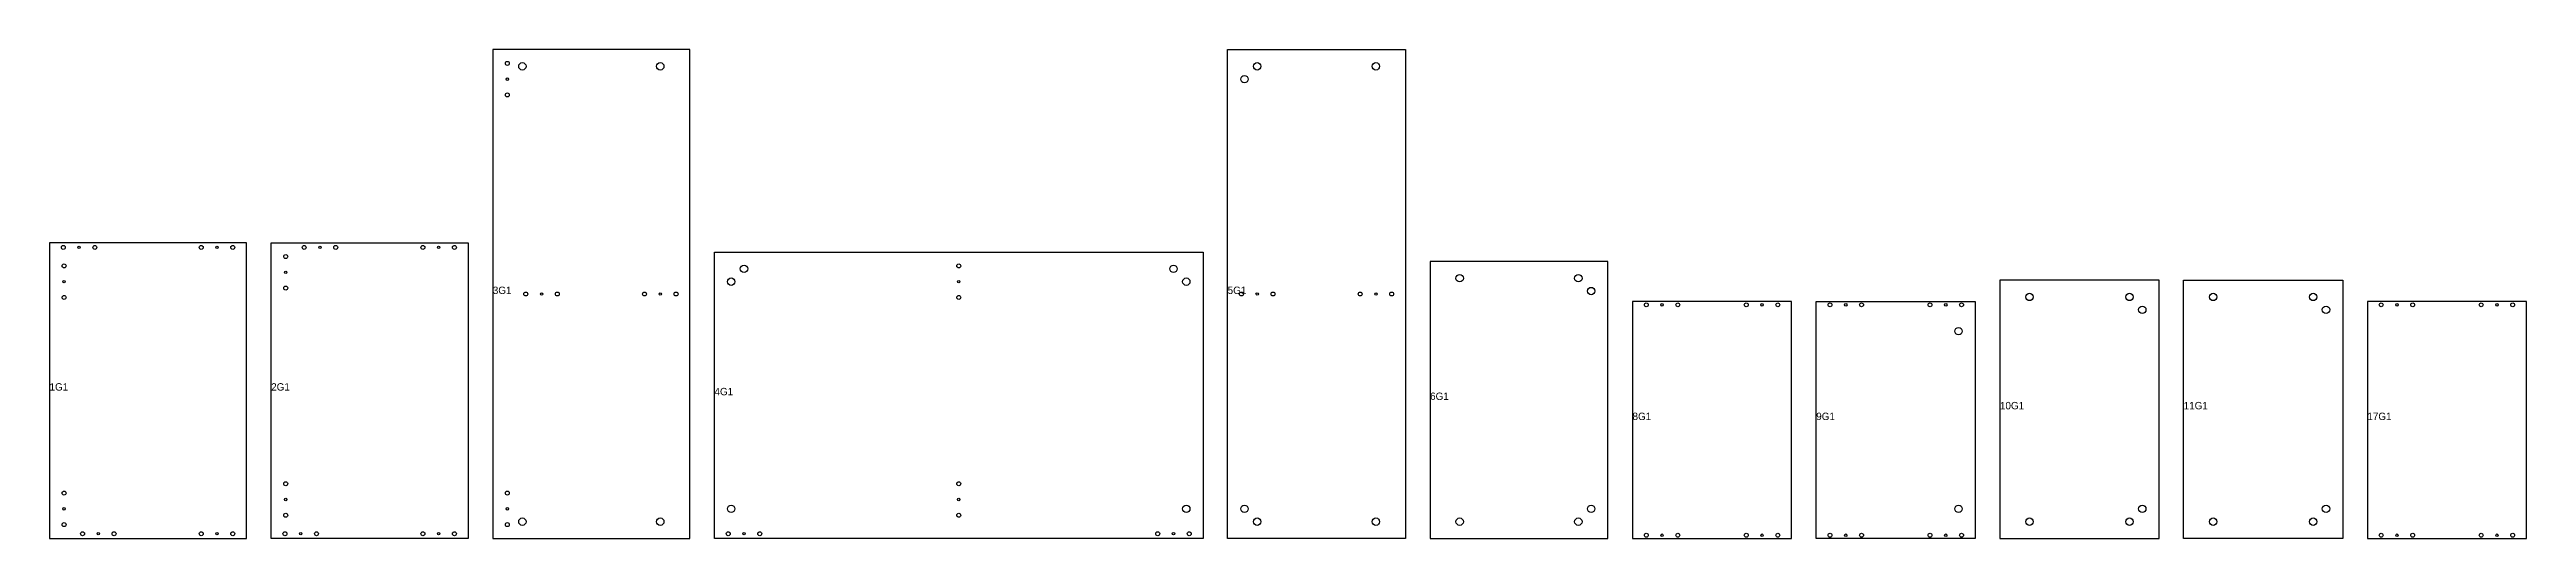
# Model space of a CAD drawing. Header units: millimetres. Extents: x 0 to 21234, y 0 to 3059.
# Drawn here: x 0 to 5029, y 0 to 992 of the extents above; entities that cross this region are included whole.
import ezdxf

# ---------------------------------------------------------------- set-up
doc = ezdxf.new("R2010")
doc.units = ezdxf.units.MM
for name, color, linetype in [('contour_haut', 1, 'Continuous'), ('diam_15.0mm', 4, 'Continuous'), ('diam_5.0mm', 2, 'Continuous'), ('diam_8mm', 3, 'Continuous'), ('texte', 9, 'Continuous')]:
    doc.layers.add(name, color=color, linetype=linetype)

msp = doc.modelspace()

# ---------------------------------------------------------------- linework, layer by layer
at = {"layer": 'contour_haut'}
for points in [[(900, 0), (1300, 0), (1300, 992), (900, 992)], [(2753, 992), (2753, 0), (2392, 0), (2392, 992)], [(0, 0), (400, 0), (400, 600), (0, 600)], [(450, 600), (850, 600), (850, 0), (450, 0)], [(2342, 0), (1350, 0), (1350, 581), (2342, 581)], [(2803, 0), (3164, 0), (3164, 562), (2803, 562)], [(3960, 0), (4283, 0), (4283, 524), (3960, 524)], [(4333, 524), (4656, 524), (4656, 0), (4333, 0)], [(3214, 480.5), (3214, 0), (3537, 0), (3537, 480.5)], [(3587, 0), (3587, 480.5), (3910, 480.5), (3910, 0)], [(4706, 480.5), (4706, 0), (5029, 0), (5029, 480.5)]]:
    msp.add_lwpolyline(points, close=True, dxfattribs=at)
at = {"layer": 'diam_15.0mm'}
for centre in [(960, 958), (1240, 958), (2452, 958), (2693, 958), (2426, 932), (1410, 547), (2282, 547), (1384, 521), (2308, 521), (2863, 528), (3104, 528), (3130, 502), (4020, 490), (4223, 490), (4249, 464), (4393, 490), (4596, 490), (4622, 464), (3876, 420.5), (1384, 60), (2308, 60), (2426, 60), (3130, 60), (3876, 60), (4249, 60), (4622, 60), (960, 34), (1240, 34), (2452, 34), (2693, 34), (2863, 34), (3104, 34), (4020, 34), (4223, 34), (4393, 34), (4596, 34)]:
    msp.add_circle(centre, 7.5, dxfattribs=at)
at = {"layer": 'diam_5.0mm'}
for centre in [(929.5, 932), (60, 590.5), (340, 590.5), (549, 590.5), (790, 590.5), (29.5, 521), (479.5, 540), (1846, 521), (999, 496), (1240, 496), (2452, 496), (2693, 496), (3274, 474), (3477, 474), (3647, 474), (3850, 474), (4766, 474), (4969, 474), (29.5, 60), (479.5, 79), (929.5, 60), (1846, 79), (99, 9.5), (340, 9.5), (510, 9.5), (790, 9.5), (1410, 9.5), (2282, 9.5), (3274, 6.5), (3477, 6.5), (3647, 6.5), (3850, 6.5), (4766, 6.5), (4969, 6.5)]:
    msp.add_circle(centre, 2.5, dxfattribs=at)
at = {"layer": 'diam_8mm'}
for centre in [(929.5, 964), (929.5, 900), (28, 590.5), (29.5, 553), (92, 590.5), (308, 590.5), (372, 590.5), (479.5, 572), (517, 590.5), (581, 590.5), (758, 590.5), (822, 590.5), (1846, 553), (479.5, 508), (29.5, 489), (967, 496), (1031, 496), (1208, 496), (1272, 496), (1846, 489), (2420, 496), (2484, 496), (2661, 496), (2725, 496), (3242, 474), (3306, 474), (3445, 474), (3509, 474), (3615, 474), (3679, 474), (3818, 474), (3882, 474), (4734, 474), (4798, 474), (4937, 474), (5001, 474), (479.5, 111), (1846, 111), (29.5, 92), (479.5, 47), (929.5, 92), (1846, 47), (29.5, 28), (67, 9.5), (131, 9.5), (308, 9.5), (372, 9.5), (478, 9.5), (542, 9.5), (758, 9.5), (822, 9.5), (929.5, 28), (1378, 9.5), (1442, 9.5), (2250, 9.5), (2314, 9.5), (3242, 6.5), (3306, 6.5), (3445, 6.5), (3509, 6.5), (3615, 6.5), (3679, 6.5), (3818, 6.5), (3882, 6.5), (4734, 6.5), (4798, 6.5), (4937, 6.5), (5001, 6.5)]:
    msp.add_circle(centre, 4, dxfattribs=at)

# ---------------------------------------------------------------- texts
at = {"layer": 'texte'}
for s, p in [('3G1', (900, 496)), ('5G1', (2392, 496)), ('1G1', (0, 300)), ('2G1', (450, 300)), ('4G1', (1350, 290.5)), ('6G1', (2803, 281)), ('8G1', (3214, 240.2)), ('9G1', (3587, 240.2)), ('10G1', (3960, 262)), ('11G1', (4333, 262)), ('17G1', (4706, 240.2))]:
    msp.add_text(s, height=15, dxfattribs=at).set_placement(p)

doc.saveas('drawing.dxf')
